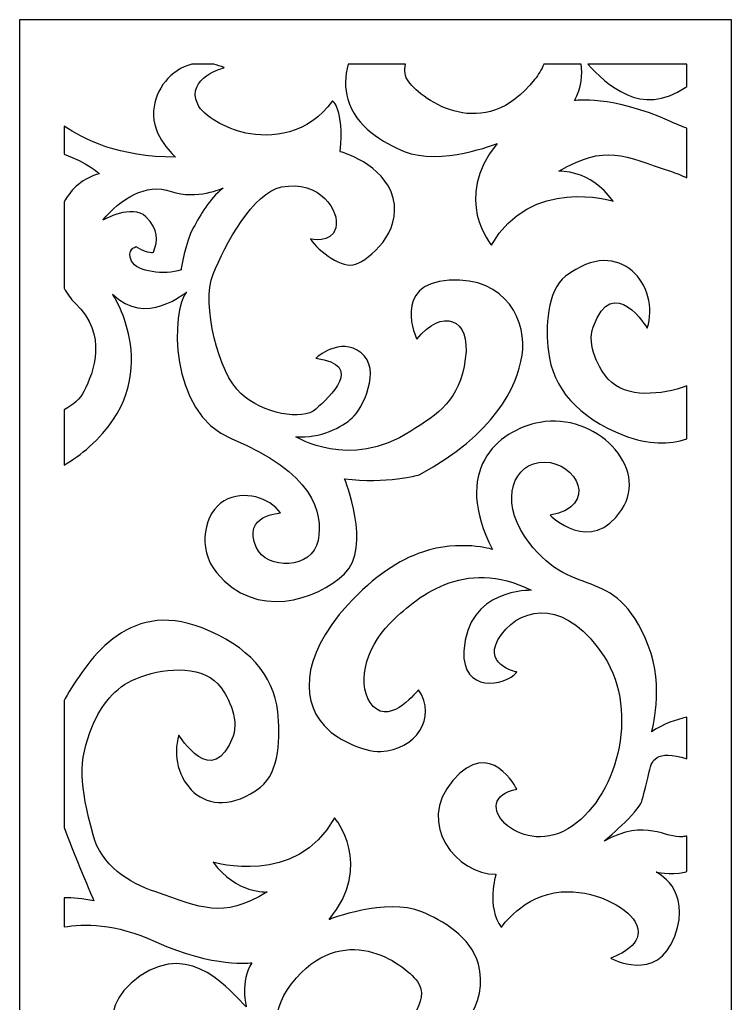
# Model space of a CAD drawing. Header units: centimetres. Extents: x -9.5 to 6.2, y -4.6 to 14.4.
# Drawn here: x -0.71 to 6.19, y 4.85 to 14.37 of the extents above; entities that cross this region are included whole.
import ezdxf

# ---------------------------------------------------------------- set-up
doc = ezdxf.new("R2010")
doc.units = ezdxf.units.CM
doc.header["$MEASUREMENT"] = 0
doc.layers.add('layer 1', color=7, linetype='Continuous')

msp = doc.modelspace()

# ---------------------------------------------------------------- linework, layer by layer
at = {"layer": 'layer 1', "color": 114}
for points, knots in [([(-0.70741, 14.37235), (-0.70741, 14.37235), (6.18545, 14.37235), (6.18545, 14.37235), (6.18545, 14.37235), (6.18545, 14.37235), (6.18545, -4.63524), (6.18545, -4.63524), (6.18545, -4.63524), (6.18545, -4.63524), (-0.70741, -4.63524), (-0.70741, -4.63524), (-0.70741, -4.63524), (-0.70741, -4.63524), (-0.70741, 14.37235), (-0.70741, 14.37235)], [0, 0, 0, 0, 0.2, 0.2, 0.2, 0.2, 0.4, 0.4, 0.4, 0.4, 0.6, 0.6, 0.6, 0.6, 1, 1, 1, 1]), ([(-0.27759, 10.05919), (-0.27759, 10.05919), (-0.27759, 10.59631), (-0.27759, 10.59631), (-0.27759, 10.59631), (-0.18796, 10.63834), (-0.11809, 10.70755), (-0.08503, 10.77366), (-0.08503, 10.77366), (0.01125, 10.96622), (0.15031, 11.31922), (-0.17062, 11.62946), (-0.17062, 11.62946), (-0.21237, 11.66982), (-0.24808, 11.71854), (-0.27759, 11.77302), (-0.27759, 11.77302), (-0.27759, 11.77302), (-0.27759, 12.60845), (-0.27759, 12.60845), (-0.27759, 12.60845), (-0.20517, 12.73811), (-0.09231, 12.83942), (0.06472, 12.88109), (0.06472, 12.88109), (0.06472, 12.88109), (-0.05602, 12.99269), (-0.27759, 13.06961), (-0.27759, 13.06961), (-0.27759, 13.06961), (-0.27759, 13.34207), (-0.27759, 13.34207), (-0.27759, 13.34207), (-0.08564, 13.21165), (0.25063, 13.04156), (0.80283, 13.04156), (0.80283, 13.04156), (0.80283, 13.04156), (0.56701, 13.24443), (0.58897, 13.48988), (0.58897, 13.48988), (0.60749, 13.69702), (0.75204, 13.89109), (0.96135, 13.94016), (0.96135, 13.94016), (0.96135, 13.94016), (1.17249, 13.94016), (1.17249, 13.94016), (1.17249, 13.94016), (1.20536, 13.93296), (1.23912, 13.9224), (1.27352, 13.90807), (1.27352, 13.90807), (1.27352, 13.90807), (0.89911, 13.81179), (1.01677, 13.55505), (1.01677, 13.55505), (1.07115, 13.43638), (1.29075, 13.31531), (1.4843, 13.27427), (1.4843, 13.27427), (1.71691, 13.22499), (2.09472, 13.25618), (2.32185, 13.58714), (2.32185, 13.58714), (2.32185, 13.58714), (2.43951, 13.51224), (2.39673, 13.09503), (2.39673, 13.09503), (2.39673, 13.09503), (2.82457, 12.97737), (2.91016, 12.64575), (2.91016, 12.64575), (2.99575, 12.3141), (2.67485, 12.04667), (2.5465, 12.00389), (2.5465, 12.00389), (2.41813, 11.96108), (2.19348, 12.12154), (2.10791, 12.24992), (2.10791, 12.24992), (2.10791, 12.24992), (2.31116, 12.19645), (2.35394, 12.35691), (2.35394, 12.35691), (2.39673, 12.51738), (2.20119, 12.82413), (1.82976, 12.75272), (1.82976, 12.75272), (1.55164, 12.69922), (1.28421, 12.19645), (1.16655, 11.90761), (1.16655, 11.90761), (1.04886, 11.61877), (1.22002, 10.94481), (1.43398, 10.75225), (1.43398, 10.75225), (1.64792, 10.5597), (2.03301, 10.48482), (2.16138, 10.60248), (2.16138, 10.60248), (2.28976, 10.72016), (2.64276, 11.03038), (2.16138, 11.09456), (2.16138, 11.09456), (2.16138, 11.09456), (2.39673, 11.30853), (2.59997, 11.14806), (2.59997, 11.14806), (2.8032, 10.9876), (2.61069, 10.60248), (2.51441, 10.51691), (2.51441, 10.51691), (2.41813, 10.43132), (2.20419, 10.31364), (1.96885, 10.33504), (1.96885, 10.33504), (1.96885, 10.33504), (2.48231, 10.00342), (3.08132, 10.38854), (3.08132, 10.38854), (3.34671, 10.55914), (3.552, 10.68094), (3.60906, 11.08744), (3.60906, 11.08744), (3.6661, 11.49396), (3.38085, 11.57952), (3.13838, 11.28), (3.13838, 11.28), (3.13838, 11.28), (2.88876, 11.81489), (3.45216, 11.85055), (3.45216, 11.85055), (4.01556, 11.88621), (4.20943, 11.4369), (4.15952, 11.12309), (4.15952, 11.12309), (4.10959, 10.80932), (3.88718, 10.36001), (3.16691, 9.96774), (3.16691, 9.96774), (3.16691, 9.96774), (2.83529, 9.87505), (2.43951, 9.92852), (2.43951, 9.92852), (2.43951, 9.92852), (2.70694, 9.26528), (2.43951, 9.00854), (2.43951, 9.00854), (2.1721, 8.75179), (1.57633, 8.55756), (1.19864, 9.01923), (1.19864, 9.01923), (1.00608, 9.25459), (1.08096, 9.60759), (1.27352, 9.71458), (1.27352, 9.71458), (1.46608, 9.82155), (1.7121, 9.74668), (1.81907, 9.5969), (1.81907, 9.5969), (1.81907, 9.5969), (1.44386, 9.5779), (1.58373, 9.26528), (1.58373, 9.26528), (1.68481, 9.03939), (2.12929, 9.05132), (2.18279, 9.32947), (2.18279, 9.32947), (2.23626, 9.60759), (2.13045, 9.99003), (1.34839, 10.31364), (1.34839, 10.31364), (0.72796, 10.57039), (0.76005, 11.56527), (0.9098, 11.73643), (0.9098, 11.73643), (0.9098, 11.73643), (0.50331, 11.39412), (0.19309, 11.71505), (0.19309, 11.71505), (0.19309, 11.71505), (0.72796, 10.91272), (-0.03154, 10.23877), (-0.03154, 10.23877), (-0.11126, 10.16803), (-0.19382, 10.10915), (-0.27759, 10.05919)], [0, 0, 0, 0, 0.0208333, 0.0208333, 0.0208333, 0.0208333, 0.0416667, 0.0416667, 0.0416667, 0.0416667, 0.0625, 0.0625, 0.0625, 0.0625, 0.0833333, 0.0833333, 0.0833333, 0.0833333, 0.1041667, 0.1041667, 0.1041667, 0.1041667, 0.125, 0.125, 0.125, 0.125, 0.1458333, 0.1458333, 0.1458333, 0.1458333, 0.1666667, 0.1666667, 0.1666667, 0.1666667, 0.1875, 0.1875, 0.1875, 0.1875, 0.2083333, 0.2083333, 0.2083333, 0.2083333, 0.2291667, 0.2291667, 0.2291667, 0.2291667, 0.25, 0.25, 0.25, 0.25, 0.2708333, 0.2708333, 0.2708333, 0.2708333, 0.2916667, 0.2916667, 0.2916667, 0.2916667, 0.3125, 0.3125, 0.3125, 0.3125, 0.3333333, 0.3333333, 0.3333333, 0.3333333, 0.3541667, 0.3541667, 0.3541667, 0.3541667, 0.375, 0.375, 0.375, 0.375, 0.3958333, 0.3958333, 0.3958333, 0.3958333, 0.4166667, 0.4166667, 0.4166667, 0.4166667, 0.4375, 0.4375, 0.4375, 0.4375, 0.4583333, 0.4583333, 0.4583333, 0.4583333, 0.4791667, 0.4791667, 0.4791667, 0.4791667, 0.5, 0.5, 0.5, 0.5, 0.5208333, 0.5208333, 0.5208333, 0.5208333, 0.5416667, 0.5416667, 0.5416667, 0.5416667, 0.5625, 0.5625, 0.5625, 0.5625, 0.5833333, 0.5833333, 0.5833333, 0.5833333, 0.6041667, 0.6041667, 0.6041667, 0.6041667, 0.625, 0.625, 0.625, 0.625, 0.6458333, 0.6458333, 0.6458333, 0.6458333, 0.6666667, 0.6666667, 0.6666667, 0.6666667, 0.6875, 0.6875, 0.6875, 0.6875, 0.7083333, 0.7083333, 0.7083333, 0.7083333, 0.7291667, 0.7291667, 0.7291667, 0.7291667, 0.75, 0.75, 0.75, 0.75, 0.7708333, 0.7708333, 0.7708333, 0.7708333, 0.7916667, 0.7916667, 0.7916667, 0.7916667, 0.8125, 0.8125, 0.8125, 0.8125, 0.8333333, 0.8333333, 0.8333333, 0.8333333, 0.8541667, 0.8541667, 0.8541667, 0.8541667, 0.875, 0.875, 0.875, 0.875, 0.8958333, 0.8958333, 0.8958333, 0.8958333, 0.9166667, 0.9166667, 0.9166667, 0.9166667, 0.9375, 0.9375, 0.9375, 0.9375, 0.9583333, 0.9583333, 0.9583333, 0.9583333, 1, 1, 1, 1]), ([(2.47405, 13.94016), (2.47405, 13.94016), (3.02856, 13.94016), (3.02856, 13.94016), (3.02856, 13.94016), (3.01622, 13.88128), (3.02173, 13.82215), (3.0606, 13.77134), (3.0606, 13.77134), (3.19966, 13.58947), (3.7883, 13.1668), (4.28008, 13.79271), (4.28008, 13.79271), (4.31776, 13.84068), (4.34733, 13.88993), (4.37007, 13.94016), (4.37007, 13.94016), (4.37007, 13.94016), (4.73166, 13.94016), (4.73166, 13.94016), (4.73166, 13.94016), (4.74127, 13.85293), (4.74167, 13.70768), (4.66518, 13.58947), (4.66518, 13.58947), (4.66518, 13.58947), (5.0301, 13.6445), (5.59585, 13.38622), (5.59585, 13.38622), (5.65102, 13.36102), (5.70426, 13.33944), (5.75564, 13.3211), (5.75564, 13.3211), (5.75564, 13.3211), (5.75564, 12.8403), (5.75564, 12.8403), (5.75564, 12.8403), (5.7034, 12.86545), (5.64965, 12.88688), (5.59585, 12.90482), (5.59585, 12.90482), (5.14655, 13.0546), (4.96471, 13.17225), (4.51543, 12.90482), (4.51543, 12.90482), (4.51543, 12.90482), (4.81495, 12.92622), (5.03958, 12.61598), (5.03958, 12.61598), (5.03958, 12.61598), (4.23728, 12.86204), (3.8629, 12.18808), (3.8629, 12.18808), (3.8629, 12.18808), (3.47778, 12.63738), (3.91637, 13.17225), (3.91637, 13.17225), (3.91637, 13.17225), (3.36819, 12.95427), (3.01781, 13.09738), (3.01781, 13.09738), (2.81891, 13.1786), (2.54506, 13.33684), (2.47031, 13.60263), (2.47031, 13.60263), (2.44047, 13.70871), (2.44178, 13.82933), (2.47405, 13.94016)], [0, 0, 0, 0, 0.0555556, 0.0555556, 0.0555556, 0.0555556, 0.1111111, 0.1111111, 0.1111111, 0.1111111, 0.1666667, 0.1666667, 0.1666667, 0.1666667, 0.2222222, 0.2222222, 0.2222222, 0.2222222, 0.2777778, 0.2777778, 0.2777778, 0.2777778, 0.3333333, 0.3333333, 0.3333333, 0.3333333, 0.3888889, 0.3888889, 0.3888889, 0.3888889, 0.4444444, 0.4444444, 0.4444444, 0.4444444, 0.5, 0.5, 0.5, 0.5, 0.5555556, 0.5555556, 0.5555556, 0.5555556, 0.6111111, 0.6111111, 0.6111111, 0.6111111, 0.6666667, 0.6666667, 0.6666667, 0.6666667, 0.7222222, 0.7222222, 0.7222222, 0.7222222, 0.7777778, 0.7777778, 0.7777778, 0.7777778, 0.8333333, 0.8333333, 0.8333333, 0.8333333, 0.8888889, 0.8888889, 0.8888889, 0.8888889, 1, 1, 1, 1]), ([(4.79446, 13.94016), (4.79446, 13.94016), (5.75564, 13.94016), (5.75564, 13.94016), (5.75564, 13.94016), (5.75564, 13.94016), (5.75564, 13.72486), (5.75564, 13.72486), (5.75564, 13.72486), (5.75564, 13.72486), (5.7456, 13.71784), (5.7456, 13.71784), (5.7456, 13.71784), (5.30699, 13.41957), (4.97438, 13.75238), (4.79446, 13.94016)], [0, 0, 0, 0, 0.2, 0.2, 0.2, 0.2, 0.4, 0.4, 0.4, 0.4, 0.6, 0.6, 0.6, 0.6, 1, 1, 1, 1]), ([(1.26283, 12.742), (1.26283, 12.742), (1.00608, 12.62435), (0.76005, 12.70991), (0.76005, 12.70991), (0.51402, 12.7955), (0.26797, 12.63504), (0.09681, 12.43179), (0.09681, 12.43179), (0.09681, 12.43179), (0.38565, 12.59225), (0.51402, 12.46388), (0.51402, 12.46388), (0.64237, 12.33551), (0.63168, 12.23923), (0.5889, 12.12154), (0.5889, 12.12154), (0.5889, 12.12154), (0.54612, 12.10017), (0.41774, 12.17504), (0.41774, 12.17504), (0.41774, 12.17504), (0.32146, 12.14295), (0.37496, 12.03598), (0.37496, 12.03598), (0.42843, 11.92899), (0.69587, 11.89689), (0.85633, 11.95039), (0.85633, 11.95039), (0.85633, 11.95039), (0.89911, 12.22854), (0.97399, 12.35691), (0.97399, 12.35691), (1.04886, 12.48528), (1.12377, 12.63504), (1.26283, 12.742)], [0, 0, 0, 0, 0.1, 0.1, 0.1, 0.1, 0.2, 0.2, 0.2, 0.2, 0.3, 0.3, 0.3, 0.3, 0.4, 0.4, 0.4, 0.4, 0.5, 0.5, 0.5, 0.5, 0.6, 0.6, 0.6, 0.6, 0.7, 0.7, 0.7, 0.7, 0.8, 0.8, 0.8, 0.8, 1, 1, 1, 1]), ([(5.75564, 10.82728), (5.75564, 10.82728), (5.75564, 10.315), (5.75564, 10.315), (5.75564, 10.315), (5.58539, 10.25749), (5.38437, 10.25501), (5.14655, 10.34808), (5.14655, 10.34808), (4.69659, 10.52417), (4.45609, 10.80305), (4.41339, 11.16039), (4.41339, 11.16039), (4.38602, 11.38924), (4.39633, 11.74792), (4.57961, 11.88853), (4.57961, 11.88853), (5.11701, 12.30084), (5.49957, 11.78156), (5.3712, 11.38575), (5.3712, 11.38575), (5.3712, 11.38575), (5.03958, 11.93134), (4.84705, 11.39644), (4.84705, 11.39644), (4.78364, 11.22036), (4.90471, 10.98823), (4.99369, 10.89081), (4.99369, 10.89081), (5.16459, 10.70376), (5.51314, 10.73664), (5.75564, 10.82728)], [0, 0, 0, 0, 0.1111111, 0.1111111, 0.1111111, 0.1111111, 0.2222222, 0.2222222, 0.2222222, 0.2222222, 0.3333333, 0.3333333, 0.3333333, 0.3333333, 0.4444444, 0.4444444, 0.4444444, 0.4444444, 0.5555556, 0.5555556, 0.5555556, 0.5555556, 0.6666667, 0.6666667, 0.6666667, 0.6666667, 0.7777778, 0.7777778, 0.7777778, 0.7777778, 1, 1, 1, 1]), ([(5.75564, 7.61895), (5.75564, 7.61895), (5.75564, 7.21777), (5.75564, 7.21777), (5.75564, 7.21777), (5.45237, 7.3075), (5.41042, 7.2074), (5.38363, 7.06308), (5.38363, 7.06308), (5.36744, 6.97583), (5.32898, 6.84455), (5.31705, 6.80482), (5.31705, 6.80482), (5.28495, 6.69783), (4.95333, 6.41971), (4.95333, 6.41971), (4.95333, 6.41971), (5.35983, 6.64436), (5.55239, 6.44109), (5.71285, 6.46249), (5.71285, 6.46249), (5.72708, 6.46438), (5.74136, 6.46671), (5.75564, 6.46951), (5.75564, 6.46951), (5.75564, 6.46951), (5.75564, 6.12503), (5.75564, 6.12503), (5.75564, 6.12503), (5.74846, 6.12326), (5.74133, 6.12167), (5.73423, 6.12015), (5.73423, 6.12015), (5.58448, 6.08806), (5.45611, 6.12015), (5.45611, 6.12015), (5.45611, 6.12015), (5.45611, 6.12015), (5.80913, 5.95969), (5.63798, 5.4997), (5.63798, 5.4997), (5.4668, 5.03973), (5.01752, 5.28576), (5.01752, 5.28576), (5.01752, 5.28576), (5.14589, 5.33923), (5.36228, 5.44728), (5.25286, 5.63878), (5.25286, 5.63878), (5.1673, 5.78853), (4.84523, 5.9541), (4.53615, 5.92759), (4.53615, 5.92759), (4.16175, 5.8955), (3.9585, 5.58528), (3.9585, 5.58528), (3.9585, 5.58528), (3.80875, 5.77784), (3.905, 6.09877), (3.905, 6.09877), (3.905, 6.09877), (3.5306, 6.09877), (3.1241, 6.58017), (3.48781, 7.00807), (3.48781, 7.00807), (3.85153, 7.43597), (4.10825, 6.92248), (4.10825, 6.92248), (4.10825, 6.92248), (3.61619, 6.8262), (4.12965, 6.25924), (4.60033, 6.53736), (4.60033, 6.53736), (5.07102, 6.81551), (5.30636, 7.66062), (4.95333, 8.20621), (4.95333, 8.20621), (4.60033, 8.75179), (4.17244, 8.70901), (3.9585, 8.42017), (3.9585, 8.42017), (3.74456, 8.13133), (4.10825, 8.05643), (4.10825, 8.05643), (4.10825, 8.05643), (3.99059, 7.91737), (3.57341, 7.85318), (3.59478, 8.25971), (3.59478, 8.25971), (3.62685, 8.86872), (4.24731, 8.84807), (4.24731, 8.84807), (4.24731, 8.84807), (3.59478, 9.17969), (3.1241, 8.77319), (2.87807, 8.52714), (2.87807, 8.52714), (2.63207, 8.28108), (2.5465, 7.90668), (2.71766, 7.72481), (2.71766, 7.72481), (2.88876, 7.54294), (3.15619, 7.88527), (3.15619, 7.88527), (3.15619, 7.88527), (3.34153, 7.61299), (3.12433, 7.3026), (2.79109, 7.28872), (2.79109, 7.28872), (2.60998, 7.28119), (2.37588, 7.41328), (2.28976, 7.48947), (2.28976, 7.48947), (2.01163, 7.7355), (1.99758, 8.18993), (2.4716, 8.70901), (2.4716, 8.70901), (2.72584, 8.98738), (2.9719, 9.14424), (3.19329, 9.2182), (3.19329, 9.2182), (3.56032, 9.34086), (3.87291, 9.24388), (3.87291, 9.24388), (3.87291, 9.24388), (3.47713, 10.00342), (3.91162, 10.39549), (4.3329, 10.4741), (4.3329, 10.4741), (4.86714, 10.5738), (5.39804, 10.03931), (5.12449, 9.629), (5.12449, 9.629), (4.82499, 9.17969), (4.42918, 9.5755), (4.42918, 9.5755), (4.42918, 9.5755), (4.91055, 9.66109), (4.6859, 10.08899), (4.37568, 10.08899), (4.37568, 10.08899), (4.06547, 10.08899), (3.94649, 9.72161), (4.18315, 9.37225), (4.18315, 9.37225), (4.63243, 8.70901), (5.04961, 9.1476), (5.38123, 8.31318), (5.38123, 8.31318), (5.5421, 7.9084), (5.41333, 7.47876), (5.41333, 7.47876), (5.41333, 7.47876), (5.52997, 7.55654), (5.65178, 7.59755), (5.75564, 7.61895)], [0, 0, 0, 0, 0.025, 0.025, 0.025, 0.025, 0.05, 0.05, 0.05, 0.05, 0.075, 0.075, 0.075, 0.075, 0.1, 0.1, 0.1, 0.1, 0.125, 0.125, 0.125, 0.125, 0.15, 0.15, 0.15, 0.15, 0.175, 0.175, 0.175, 0.175, 0.2, 0.2, 0.2, 0.2, 0.225, 0.225, 0.225, 0.225, 0.25, 0.25, 0.25, 0.25, 0.275, 0.275, 0.275, 0.275, 0.3, 0.3, 0.3, 0.3, 0.325, 0.325, 0.325, 0.325, 0.35, 0.35, 0.35, 0.35, 0.375, 0.375, 0.375, 0.375, 0.4, 0.4, 0.4, 0.4, 0.425, 0.425, 0.425, 0.425, 0.45, 0.45, 0.45, 0.45, 0.475, 0.475, 0.475, 0.475, 0.5, 0.5, 0.5, 0.5, 0.525, 0.525, 0.525, 0.525, 0.55, 0.55, 0.55, 0.55, 0.575, 0.575, 0.575, 0.575, 0.6, 0.6, 0.6, 0.6, 0.625, 0.625, 0.625, 0.625, 0.65, 0.65, 0.65, 0.65, 0.675, 0.675, 0.675, 0.675, 0.7, 0.7, 0.7, 0.7, 0.725, 0.725, 0.725, 0.725, 0.75, 0.75, 0.75, 0.75, 0.775, 0.775, 0.775, 0.775, 0.8, 0.8, 0.8, 0.8, 0.825, 0.825, 0.825, 0.825, 0.85, 0.85, 0.85, 0.85, 0.875, 0.875, 0.875, 0.875, 0.9, 0.9, 0.9, 0.9, 0.925, 0.925, 0.925, 0.925, 0.95, 0.95, 0.95, 0.95, 1, 1, 1, 1]), ([(-0.27759, 2.59476), (-0.27759, 2.59476), (-0.27759, 3.06198), (-0.27759, 3.06198), (-0.27759, 3.06198), (-0.18955, 2.97505), (-0.10118, 2.83624), (0.08797, 2.79015), (0.08797, 2.79015), (0.24876, 2.75095), (0.51907, 2.78287), (0.67446, 2.94298), (0.67446, 2.94298), (1.02749, 3.3067), (1.19864, 3.47788), (1.93676, 3.43507), (1.93676, 3.43507), (1.93676, 3.43507), (1.62652, 3.84159), (1.42327, 4.24809), (1.42327, 4.24809), (1.30594, 4.4828), (1.22917, 4.68508), (1.07712, 4.74022), (1.07712, 4.74022), (0.96578, 4.78061), (0.7411, 4.75435), (0.69587, 4.57973), (0.69587, 4.57973), (0.59716, 4.19876), (0.97399, 4.05553), (1.15586, 4.32299), (1.15586, 4.32299), (1.15586, 4.32299), (1.35911, 3.92718), (0.72796, 3.88437), (0.72796, 3.88437), (0.72796, 3.88437), (0.77074, 3.31741), (0.40703, 3.29601), (0.40703, 3.29601), (0.04334, 3.2746), (0.06472, 3.52066), (0.06472, 3.52066), (0.06472, 3.52066), (0.06472, 3.52066), (0.36425, 3.49925), (0.32146, 3.74531), (0.32146, 3.74531), (0.28361, 3.96296), (0.01976, 3.96289), (-0.27759, 3.78966), (-0.27759, 3.78966), (-0.27759, 3.78966), (-0.27759, 4.30103), (-0.27759, 4.30103), (-0.27759, 4.30103), (-0.0464, 4.33087), (0.19736, 4.33464), (0.35356, 4.29089), (0.35356, 4.29089), (0.35356, 4.29089), (-0.07434, 4.75089), (0.46052, 5.11458), (0.46052, 5.11458), (0.97091, 5.46166), (1.3377, 4.95414), (1.48745, 4.81507), (1.48745, 4.81507), (1.48745, 4.81507), (1.42327, 5.06111), (1.54095, 5.24295), (1.54095, 5.24295), (1.54095, 5.24295), (1.17602, 5.18794), (0.61027, 5.44622), (0.61027, 5.44622), (0.21288, 5.62766), (-0.08683, 5.62064), (-0.27759, 5.5887), (-0.27759, 5.5887), (-0.27759, 5.5887), (-0.27759, 5.87046), (-0.27759, 5.87046), (-0.27759, 5.87046), (-0.19258, 5.87114), (-0.09327, 5.86442), (0.01125, 5.84203), (0.01125, 5.84203), (0.01125, 5.84203), (-0.1353, 6.18394), (-0.27759, 6.55076), (-0.27759, 6.55076), (-0.27759, 6.55076), (-0.27759, 7.78184), (-0.27759, 7.78184), (-0.27759, 7.78184), (-0.27759, 7.78184), (-0.26688, 7.79969), (-0.26688, 7.79969), (-0.26688, 7.79969), (-0.06363, 8.14202), (0.32146, 8.77319), (1.05958, 8.48436), (1.05958, 8.48436), (1.50954, 8.30827), (1.75004, 8.02937), (1.79277, 7.67202), (1.79277, 7.67202), (1.82011, 7.4432), (1.8098, 7.08449), (1.62652, 6.94389), (1.62652, 6.94389), (1.08912, 6.5316), (0.70656, 7.05085), (0.83493, 7.44666), (0.83493, 7.44666), (0.83493, 7.44666), (1.16655, 6.9011), (1.35911, 7.43597), (1.35911, 7.43597), (1.42248, 7.61205), (1.30141, 7.84419), (1.21244, 7.9416), (1.21244, 7.9416), (1.0337, 8.13725), (0.66054, 8.09224), (0.41774, 7.99224), (0.41774, 7.99224), (0.20984, 7.90665), (0.08236, 7.73373), (-0.00073, 7.53731), (-0.00073, 7.53731), (-0.14985, 7.18476), (-0.12435, 6.96637), (0.00399, 6.48038), (0.00399, 6.48038), (0.08162, 6.18649), (0.34595, 6.01571), (0.61027, 5.92759), (0.61027, 5.92759), (1.05958, 5.77784), (1.24142, 5.66016), (1.6907, 5.92759), (1.6907, 5.92759), (1.6907, 5.92759), (1.39117, 5.90621), (1.16655, 6.21643), (1.16655, 6.21643), (1.16655, 6.21643), (1.96885, 5.9704), (2.34325, 6.64436), (2.34325, 6.64436), (2.34325, 6.64436), (2.72835, 6.19505), (2.28976, 5.66016), (2.28976, 5.66016), (2.28976, 5.66016), (2.83792, 5.87814), (3.18829, 5.73506), (3.18829, 5.73506), (3.38719, 5.65382), (3.66107, 5.49558), (3.73582, 5.22981), (3.73582, 5.22981), (3.83586, 4.87418), (3.58508, 4.3548), (2.99575, 4.59042), (2.99575, 4.59042), (2.99575, 4.59042), (3.28457, 4.87926), (3.14551, 5.06111), (3.14551, 5.06111), (3.00644, 5.24295), (2.41782, 5.66564), (1.92604, 5.03973), (1.92604, 5.03973), (1.45536, 4.44065), (2.22557, 3.62763), (2.37535, 3.50997), (2.37535, 3.50997), (2.5251, 3.39229), (2.87807, 3.11414), (3.5841, 3.11414), (3.5841, 3.11414), (3.5841, 3.11414), (3.34825, 3.31703), (3.37023, 3.56248), (3.37023, 3.56248), (3.397, 3.86166), (3.68667, 4.13392), (4.05478, 3.98065), (4.05478, 3.98065), (4.05478, 3.98065), (3.68037, 3.88437), (3.79803, 3.62763), (3.79803, 3.62763), (3.85241, 3.50899), (4.07201, 3.38789), (4.26555, 3.34688), (4.26555, 3.34688), (4.49814, 3.29757), (4.87598, 3.32876), (5.10311, 3.65972), (5.10311, 3.65972), (5.10311, 3.65972), (5.22077, 3.58485), (5.17798, 3.16763), (5.17798, 3.16763), (5.17798, 3.16763), (5.60589, 3.04995), (5.69145, 2.71833), (5.69145, 2.71833), (5.77704, 2.38671), (5.49106, 2.14257), (5.36269, 2.09977), (5.36269, 2.09977), (5.23434, 2.05698), (4.97474, 2.19415), (4.88915, 2.32252), (4.88915, 2.32252), (4.88915, 2.32252), (5.0924, 2.26903), (5.1352, 2.42949), (5.1352, 2.42949), (5.17798, 2.58996), (4.98242, 2.89674), (4.61102, 2.8253), (4.61102, 2.8253), (4.3329, 2.77183), (4.06547, 2.26903), (3.94781, 1.98019), (3.94781, 1.98019), (3.83012, 1.69135), (4.00128, 1.01739), (4.21524, 0.82484), (4.21524, 0.82484), (4.42918, 0.63228), (4.81427, 0.5574), (4.94265, 0.67509), (4.94265, 0.67509), (5.07102, 0.79274), (5.42402, 1.10298), (4.94265, 1.16717), (4.94265, 1.16717), (4.94265, 1.16717), (5.17798, 1.38113), (5.38123, 1.22067), (5.38123, 1.22067), (5.58448, 1.0602), (5.39192, 0.67509), (5.29564, 0.58949), (5.29564, 0.58949), (5.19939, 0.50393), (4.98543, 0.38625), (4.75009, 0.40765), (4.75009, 0.40765), (4.75009, 0.40765), (5.20369, 0.11467), (5.75564, 0.39929), (5.75564, 0.39929), (5.75564, 0.39929), (5.75564, -0.00029), (5.75564, -0.00029), (5.75564, -0.00029), (5.62175, -0.01659), (5.43031, -0.0272), (5.22077, 0.00113), (5.22077, 0.00113), (5.22077, 0.00113), (5.4882, -0.66214), (5.22077, -0.91888), (5.22077, -0.91888), (4.95333, -1.17563), (4.35759, -1.36983), (3.9799, -0.90817), (3.9799, -0.90817), (3.78734, -0.67283), (3.86222, -0.3198), (4.05478, -0.21283), (4.05478, -0.21283), (4.24731, -0.10584), (4.49337, -0.18074), (4.60033, -0.33049), (4.60033, -0.33049), (4.60033, -0.33049), (4.2251, -0.3495), (4.36499, -0.66214), (4.36499, -0.66214), (4.46607, -0.88803), (4.91055, -0.87608), (4.96405, -0.59795), (4.96405, -0.59795), (5.01752, -0.3198), (4.91171, 0.06261), (4.12965, 0.38625), (4.12965, 0.38625), (3.50922, 0.64299), (3.54131, 1.63788), (3.69106, 1.80903), (3.69106, 1.80903), (3.69106, 1.80903), (3.28457, 1.4667), (2.97435, 1.78763), (2.97435, 1.78763), (2.97435, 1.78763), (3.50922, 0.9853), (2.74975, 0.31137), (2.74975, 0.31137), (1.99023, -0.36258), (0.97154, 0.0361), (1.12377, -0.97235), (1.12377, -0.97235), (1.27079, -1.50419), (1.91442, -1.36718), (1.94745, -1.07935), (1.94745, -1.07935), (2.00094, -0.7798), (1.81907, -0.44818), (1.42327, -0.79051), (1.42327, -0.79051), (1.42327, -0.79051), (1.55164, -0.34121), (2.08651, -0.48027), (2.08651, -0.48027), (2.62138, -0.61933), (2.45022, -1.52863), (2.03301, -1.7105), (2.03301, -1.7105), (1.61583, -1.89237), (0.99539, -1.63562), (0.82424, -1.12213), (0.82424, -1.12213), (0.65308, -0.60864), (0.98468, -0.17003), (1.20933, -0.06306), (1.20933, -0.06306), (1.20933, -0.06306), (0.56812, -0.10978), (0.36425, 0.51462), (0.36425, 0.51462), (0.24848, 1.07572), (0.65685, 1.31232), (0.83493, 1.33833), (0.83493, 1.33833), (1.03818, 1.38113), (1.29492, 1.31695), (1.26283, 0.89974), (1.26283, 0.89974), (1.25848, 0.878), (0.81661, 1.24978), (0.84562, 0.69646), (0.84562, 0.69646), (0.91559, 0.35001), (1.25542, 0.32117), (1.39117, 0.32206), (1.39117, 0.32206), (1.57304, 0.31137), (1.93676, 0.32206), (2.16138, 0.37556), (2.16138, 0.37556), (2.16138, 0.37556), (1.34839, 0.56812), (1.48745, 1.14577), (1.48745, 1.14577), (1.62652, 1.72344), (2.21488, 1.58438), (2.28976, 1.19926), (2.28976, 1.19926), (2.28976, 1.19926), (2.06778, 1.32786), (1.94029, 1.26795), (1.94029, 1.26795), (1.84649, 1.22388), (1.79403, 1.03852), (1.96885, 0.82484), (1.96885, 0.82484), (2.25766, 0.47184), (2.60803, 0.66983), (2.69625, 0.84624), (2.69625, 0.84624), (2.79251, 1.0388), (2.93157, 1.39182), (2.61069, 1.70206), (2.61069, 1.70206), (2.28976, 2.01228), (2.32185, 2.81461), (2.84598, 2.95367), (2.84598, 2.95367), (2.84598, 2.95367), (2.63009, 3.15331), (2.24596, 3.20261), (2.24596, 3.20261), (2.07023, 3.22515), (1.85087, 3.23316), (1.61583, 3.14623), (1.61583, 3.14623), (0.83493, 2.85739), (1.01677, 2.46159), (1.56235, 2.40809), (1.56235, 2.40809), (1.56235, 2.40809), (1.54934, 2.19693), (1.36186, 2.11308), (1.36186, 2.11308), (1.16541, 2.02525), (0.75035, 1.97668), (0.74936, 2.50437), (0.74936, 2.50437), (0.74936, 2.50437), (0.21861, 2.17032), (-0.27759, 2.59476)], [0, 0, 0, 0, 0.0096154, 0.0096154, 0.0096154, 0.0096154, 0.0192308, 0.0192308, 0.0192308, 0.0192308, 0.0288462, 0.0288462, 0.0288462, 0.0288462, 0.0384615, 0.0384615, 0.0384615, 0.0384615, 0.0480769, 0.0480769, 0.0480769, 0.0480769, 0.0576923, 0.0576923, 0.0576923, 0.0576923, 0.0673077, 0.0673077, 0.0673077, 0.0673077, 0.0769231, 0.0769231, 0.0769231, 0.0769231, 0.0865385, 0.0865385, 0.0865385, 0.0865385, 0.0961538, 0.0961538, 0.0961538, 0.0961538, 0.1057692, 0.1057692, 0.1057692, 0.1057692, 0.1153846, 0.1153846, 0.1153846, 0.1153846, 0.125, 0.125, 0.125, 0.125, 0.1346154, 0.1346154, 0.1346154, 0.1346154, 0.1442308, 0.1442308, 0.1442308, 0.1442308, 0.1538462, 0.1538462, 0.1538462, 0.1538462, 0.1634615, 0.1634615, 0.1634615, 0.1634615, 0.1730769, 0.1730769, 0.1730769, 0.1730769, 0.1826923, 0.1826923, 0.1826923, 0.1826923, 0.1923077, 0.1923077, 0.1923077, 0.1923077, 0.2019231, 0.2019231, 0.2019231, 0.2019231, 0.2115385, 0.2115385, 0.2115385, 0.2115385, 0.2211538, 0.2211538, 0.2211538, 0.2211538, 0.2307692, 0.2307692, 0.2307692, 0.2307692, 0.2403846, 0.2403846, 0.2403846, 0.2403846, 0.25, 0.25, 0.25, 0.25, 0.2596154, 0.2596154, 0.2596154, 0.2596154, 0.2692308, 0.2692308, 0.2692308, 0.2692308, 0.2788462, 0.2788462, 0.2788462, 0.2788462, 0.2884615, 0.2884615, 0.2884615, 0.2884615, 0.2980769, 0.2980769, 0.2980769, 0.2980769, 0.3076923, 0.3076923, 0.3076923, 0.3076923, 0.3173077, 0.3173077, 0.3173077, 0.3173077, 0.3269231, 0.3269231, 0.3269231, 0.3269231, 0.3365385, 0.3365385, 0.3365385, 0.3365385, 0.3461538, 0.3461538, 0.3461538, 0.3461538, 0.3557692, 0.3557692, 0.3557692, 0.3557692, 0.3653846, 0.3653846, 0.3653846, 0.3653846, 0.375, 0.375, 0.375, 0.375, 0.3846154, 0.3846154, 0.3846154, 0.3846154, 0.3942308, 0.3942308, 0.3942308, 0.3942308, 0.4038462, 0.4038462, 0.4038462, 0.4038462, 0.4134615, 0.4134615, 0.4134615, 0.4134615, 0.4230769, 0.4230769, 0.4230769, 0.4230769, 0.4326923, 0.4326923, 0.4326923, 0.4326923, 0.4423077, 0.4423077, 0.4423077, 0.4423077, 0.4519231, 0.4519231, 0.4519231, 0.4519231, 0.4615385, 0.4615385, 0.4615385, 0.4615385, 0.4711538, 0.4711538, 0.4711538, 0.4711538, 0.4807692, 0.4807692, 0.4807692, 0.4807692, 0.4903846, 0.4903846, 0.4903846, 0.4903846, 0.5, 0.5, 0.5, 0.5, 0.5096154, 0.5096154, 0.5096154, 0.5096154, 0.5192308, 0.5192308, 0.5192308, 0.5192308, 0.5288462, 0.5288462, 0.5288462, 0.5288462, 0.5384615, 0.5384615, 0.5384615, 0.5384615, 0.5480769, 0.5480769, 0.5480769, 0.5480769, 0.5576923, 0.5576923, 0.5576923, 0.5576923, 0.5673077, 0.5673077, 0.5673077, 0.5673077, 0.5769231, 0.5769231, 0.5769231, 0.5769231, 0.5865385, 0.5865385, 0.5865385, 0.5865385, 0.5961538, 0.5961538, 0.5961538, 0.5961538, 0.6057692, 0.6057692, 0.6057692, 0.6057692, 0.6153846, 0.6153846, 0.6153846, 0.6153846, 0.625, 0.625, 0.625, 0.625, 0.6346154, 0.6346154, 0.6346154, 0.6346154, 0.6442308, 0.6442308, 0.6442308, 0.6442308, 0.6538462, 0.6538462, 0.6538462, 0.6538462, 0.6634615, 0.6634615, 0.6634615, 0.6634615, 0.6730769, 0.6730769, 0.6730769, 0.6730769, 0.6826923, 0.6826923, 0.6826923, 0.6826923, 0.6923077, 0.6923077, 0.6923077, 0.6923077, 0.7019231, 0.7019231, 0.7019231, 0.7019231, 0.7115385, 0.7115385, 0.7115385, 0.7115385, 0.7211538, 0.7211538, 0.7211538, 0.7211538, 0.7307692, 0.7307692, 0.7307692, 0.7307692, 0.7403846, 0.7403846, 0.7403846, 0.7403846, 0.75, 0.75, 0.75, 0.75, 0.7596154, 0.7596154, 0.7596154, 0.7596154, 0.7692308, 0.7692308, 0.7692308, 0.7692308, 0.7788462, 0.7788462, 0.7788462, 0.7788462, 0.7884615, 0.7884615, 0.7884615, 0.7884615, 0.7980769, 0.7980769, 0.7980769, 0.7980769, 0.8076923, 0.8076923, 0.8076923, 0.8076923, 0.8173077, 0.8173077, 0.8173077, 0.8173077, 0.8269231, 0.8269231, 0.8269231, 0.8269231, 0.8365385, 0.8365385, 0.8365385, 0.8365385, 0.8461538, 0.8461538, 0.8461538, 0.8461538, 0.8557692, 0.8557692, 0.8557692, 0.8557692, 0.8653846, 0.8653846, 0.8653846, 0.8653846, 0.875, 0.875, 0.875, 0.875, 0.8846154, 0.8846154, 0.8846154, 0.8846154, 0.8942308, 0.8942308, 0.8942308, 0.8942308, 0.9038462, 0.9038462, 0.9038462, 0.9038462, 0.9134615, 0.9134615, 0.9134615, 0.9134615, 0.9230769, 0.9230769, 0.9230769, 0.9230769, 0.9326923, 0.9326923, 0.9326923, 0.9326923, 0.9423077, 0.9423077, 0.9423077, 0.9423077, 0.9519231, 0.9519231, 0.9519231, 0.9519231, 0.9615385, 0.9615385, 0.9615385, 0.9615385, 0.9711538, 0.9711538, 0.9711538, 0.9711538, 0.9807692, 0.9807692, 0.9807692, 0.9807692, 1, 1, 1, 1])]:
    msp.add_open_spline(points, degree=3, knots=knots, dxfattribs=at)

doc.saveas('drawing.dxf')
